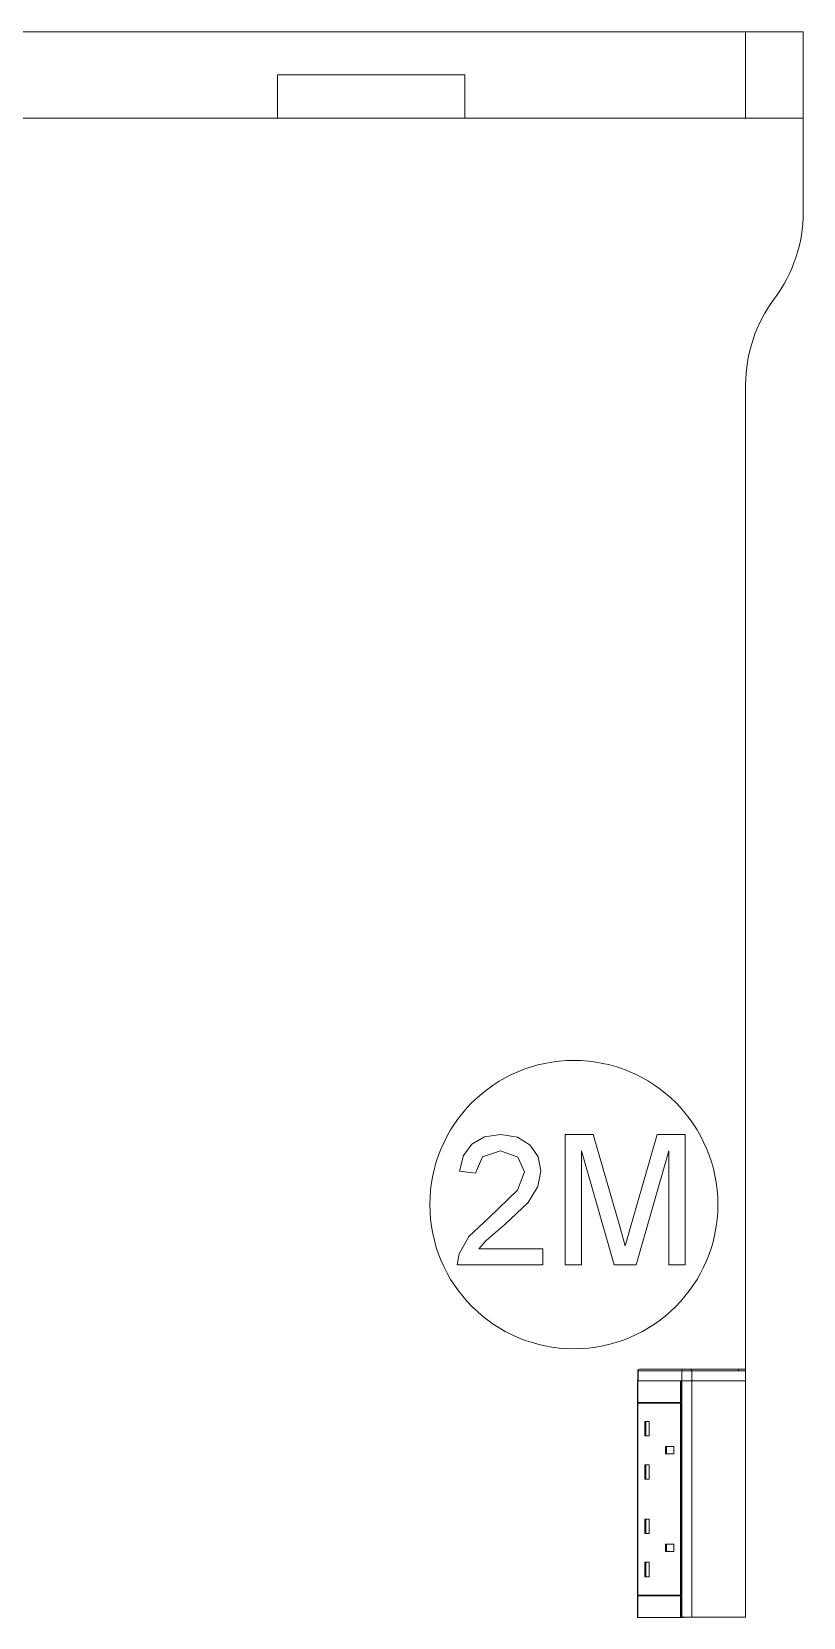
# Model space of a CAD drawing. Header units: millimetres. Extents: x 155927 to 317870, y -36033 to 97293.
# Drawn here: x 204646 to 205182, y 11071 to 12171 of the extents above; entities that cross this region are included whole.
import ezdxf

# ---------------------------------------------------------------- set-up
doc = ezdxf.new("R2010")
doc.units = ezdxf.units.MM
doc.header["$MEASUREMENT"] = 0
doc.layers.add('I-FURN', color=8, linetype='CONTINUOUS', lineweight=9)

msp = doc.modelspace()

# ---------------------------------------------------------------- linework, layer by layer
at = {"layer": 'I-FURN'}
for p, q in [((204381.8, 12170.6), (205181.8, 12170.6)), ((205181.8, 12170.6), (204381.8, 12170.6)), ((204381.8, 12170.6), (205181.8, 12170.6)), ((205141.8, 12170.6), (204421.8, 12170.6)), ((205181.8, 12170.6), (205141.8, 12170.6)), ((205141.8, 12170.6), (205141.8, 12110.6)), ((205141.8, 12170.6), (205141.8, 12110.6)), ((205181.8, 12170.6), (205181.8, 12110.6)), ((205181.8, 12170.6), (205181.8, 12110.6)), ((205181.8, 12045.6), (205181.8, 12170.6)), ((205181.8, 12170.6), (205181.8, 12045.6)), ((204816.8, 12110.6), (204816.8, 12140.6)), ((204816.8, 12140.6), (204946.8, 12140.6)), ((204946.8, 12140.6), (204816.8, 12140.6)), ((204816.8, 12140.6), (204816.8, 12110.6)), ((204946.8, 12140.6), (204946.8, 12110.6)), ((204946.8, 12140.6), (204946.8, 12110.6)), ((204816.8, 12110.6), (204381.8, 12110.6)), ((204421.8, 12110.6), (205141.8, 12110.6)), ((204946.8, 12110.6), (204816.8, 12110.6)), ((205181.8, 12110.6), (204946.8, 12110.6)), ((205141.8, 12110.6), (205181.8, 12110.6)), ((205141.8, 11241.9), (205141.8, 11925.6)), ((205141.8, 11925.6), (205141.8, 11241.9)), ((204971.8, 11405.7), (204960.5, 11404)), ((204983.3, 11403.8), (204971.8, 11405.7)), ((205035.9, 11405.7), (205016.5, 11405.7)), ((205016.5, 11405.7), (205016.5, 11315.2)), ((205054.4, 11341.9), (205035.9, 11405.7)), ((205080.4, 11405.7), (205062.2, 11343)), ((205099.8, 11405.7), (205080.4, 11405.7)), ((205099.8, 11315.2), (205099.8, 11405.7)), ((204951.7, 11399.1), (204945.8, 11391.2)), ((204960.5, 11404), (204951.7, 11399.1)), ((204959.1, 11390.2), (204971.6, 11394.4)), ((204971.6, 11394.4), (204983.6, 11390.1)), ((204992.1, 11398.4), (204983.3, 11403.8)), ((204997.7, 11390.3), (204992.1, 11398.4)), ((205027.8, 11315.2), (205027.8, 11394.4)), ((205027.8, 11394.4), (205050.5, 11315.2)), ((205065.8, 11315.2), (205088.5, 11394.4)), ((205088.5, 11394.4), (205088.5, 11315.2)), ((204945.8, 11391.2), (204943, 11380.2)), ((204954.3, 11378.8), (204959.1, 11390.2)), ((204983.6, 11390.1), (204988.2, 11379.8)), ((204999.5, 11380.4), (204997.7, 11390.3)), ((204943, 11380.2), (204954.3, 11378.8)), ((204988.2, 11379.8), (204983.3, 11367)), ((204997.5, 11369.7), (204999.5, 11380.4)), ((204983.3, 11367), (204963.8, 11348.1)), ((204990.8, 11358.6), (204997.5, 11369.7)), ((204974.6, 11343.2), (204990.8, 11358.6)), ((204963.8, 11348.1), (204949.7, 11335)), ((204961.6, 11332.3), (204974.6, 11343.2)), ((205058.1, 11328.6), (205054.4, 11341.9)), ((205062.2, 11343), (205058.1, 11328.6)), ((204949.7, 11335), (204942.8, 11323)), ((204956.5, 11326.5), (204961.6, 11332.3)), ((204942.8, 11323), (204941.6, 11315.2)), ((205000.9, 11326.5), (204956.5, 11326.5)), ((205000.9, 11315.2), (205000.9, 11326.5)), ((204941.6, 11315.2), (205000.9, 11315.2)), ((205016.5, 11315.2), (205027.8, 11315.2)), ((205050.5, 11315.2), (205065.8, 11315.2)), ((205088.5, 11315.2), (205099.8, 11315.2)), ((205067, 11241.9), (205067, 11234.9)), ((205067, 11241.9), (205067.2, 11241.9)), ((205067, 11241.9), (205067, 11234.9)), ((205067, 11234.9), (205067, 11241.9)), ((205067.2, 11241.9), (205097.5, 11241.9)), ((205067.2, 11241.9), (205067.2, 11234.9)), ((205067.3, 11242.7), (205067.4, 11242.7)), ((205098.3, 11242.9), (205068, 11242.9)), ((205098.3, 11242.9), (205068, 11242.9)), ((205097.5, 11241.9), (205104.4, 11241.9)), ((205097.5, 11241.9), (205097.5, 11234.9)), ((205098.3, 11242.9), (205136.8, 11242.9)), ((205103.8, 11242.9), (205098.3, 11242.9)), ((205140.8, 11242.9), (205103.8, 11242.9)), ((205104.4, 11241.9), (205141.8, 11241.9)), ((205104.4, 11241.9), (205104.4, 11234.9)), ((205136.8, 11242.9), (205136.8, 11241.9)), ((205136.8, 11242.9), (205140.8, 11242.9)), ((205141.8, 11234.9), (205141.8, 11241.9)), ((205141.8, 11241.9), (205141.8, 11234.9)), ((205066.8, 11219.8), (205066.8, 11234.8)), ((205066.8, 11234.8), (205096.6, 11234.8)), ((205067, 11234.9), (205067.2, 11234.9)), ((205067, 11234.8), (205067, 11070.9)), ((205067.2, 11234.9), (205097.5, 11234.9)), ((205096.6, 11234.8), (205096.6, 11219.8)), ((205096.8, 11219.8), (205096.8, 11234.8)), ((205096.8, 11234.8), (205097.5, 11234.8)), ((205097.5, 11234.9), (205104.4, 11234.9)), ((205104.4, 11234.8), (205097.5, 11234.8)), ((205097.5, 11234.8), (205097.5, 11070.9)), ((205104.4, 11234.9), (205141.8, 11234.9)), ((205141.8, 11234.8), (205104.4, 11234.8)), ((205104.4, 11234.8), (205104.4, 11070.9)), ((205141.8, 11070.9), (205141.8, 11234.8)), ((205141.8, 11234.8), (205141.8, 11070.9)), ((205096.6, 11219.8), (205066.8, 11219.8)), ((205066.8, 11219.3), (205096.6, 11219.3)), ((205066.8, 11086.3), (205066.8, 11219.3)), ((205067.2, 11219.3), (205067.2, 11219.8)), ((205096.6, 11219.3), (205096.6, 11086.3)), ((205096.8, 11086.3), (205096.8, 11219.3)), ((205071.8, 11206.7), (205071.8, 11196.7)), ((205071.8, 11206.7), (205074.7, 11206.7)), ((205072.6, 11206.7), (205072.6, 11196.7)), ((205074.7, 11206.7), (205074.7, 11196.7)), ((205071.8, 11196.7), (205074.7, 11196.7)), ((205086.2, 11189.2), (205086.2, 11184.2)), ((205091.9, 11189.2), (205086.2, 11189.2)), ((205086.9, 11189.2), (205086.9, 11184.2)), ((205091.9, 11184.2), (205091.9, 11189.2)), ((205071.8, 11176.7), (205071.8, 11166.7)), ((205071.8, 11176.7), (205074.7, 11176.7)), ((205072.6, 11176.7), (205072.6, 11166.7)), ((205074.7, 11176.7), (205074.7, 11166.7)), ((205086.2, 11184.2), (205091.9, 11184.2)), ((205071.8, 11166.7), (205074.7, 11166.7)), ((205071.8, 11139), (205071.8, 11129)), ((205071.8, 11139), (205074.7, 11139)), ((205072.6, 11139), (205072.6, 11129)), ((205074.7, 11139), (205074.7, 11129)), ((205071.8, 11129), (205074.7, 11129)), ((205086.2, 11121.5), (205086.2, 11116.5)), ((205086.2, 11121.5), (205091.9, 11121.5)), ((205086.9, 11121.5), (205086.9, 11116.5)), ((205091.9, 11121.5), (205091.9, 11116.5)), ((205071.8, 11109), (205071.8, 11099)), ((205071.8, 11109), (205074.7, 11109)), ((205072.6, 11109), (205072.6, 11099)), ((205074.7, 11109), (205074.7, 11099)), ((205086.2, 11116.5), (205091.9, 11116.5)), ((205071.8, 11099), (205074.7, 11099)), ((205066.8, 11086.3), (205096.6, 11086.3)), ((205066.8, 11085.8), (205096.6, 11085.8)), ((205066.8, 11070.8), (205066.8, 11085.8)), ((205067.2, 11085.8), (205067.2, 11086.3)), ((205096.6, 11085.8), (205096.6, 11070.8)), ((205096.8, 11070.9), (205096.8, 11085.8)), ((205096.6, 11070.8), (205066.8, 11070.8)), ((205096.6, 11070.8), (205099.1, 11070.8)), ((205097.5, 11070.9), (205096.8, 11070.9)), ((205097.5, 11070.9), (205104.4, 11070.9)), ((205104.4, 11070.9), (205141.8, 11070.9))]:
    msp.add_line(p, q, dxfattribs=at)
at = {"layer": 'I-FURN', "flags": 128}
for points in [[(205067, 11241.9), (205067, 11241.9), (205067, 11242), (205067, 11242), (205067, 11242.1), (205067, 11242.1), (205067, 11242.1), (205067, 11242.2), (205067, 11242.2), (205067.1, 11242.3), (205067.1, 11242.3), (205067.1, 11242.3), (205067.1, 11242.4), (205067.1, 11242.4)], [(205103.8, 11242.9), (205103.7, 11242.9), (205103.5, 11242.9), (205103.4, 11242.9), (205103.3, 11242.9), (205103.1, 11242.9), (205103, 11242.9), (205102.8, 11242.9), (205102.7, 11242.9), (205102.5, 11242.9), (205102.3, 11242.9), (205102.2, 11242.9), (205102, 11242.9), (205101.9, 11242.9), (205101.7, 11242.9), (205101.5, 11242.9), (205101.4, 11242.9), (205101.2, 11242.9), (205101.1, 11242.9), (205100.9, 11242.9), (205100.8, 11242.9), (205100.6, 11242.9), (205100.4, 11242.9), (205100.3, 11242.9), (205100.1, 11242.9), (205100, 11242.9), (205099.8, 11242.9), (205099.7, 11242.9), (205099.6, 11242.9), (205099.4, 11242.9), (205099.3, 11242.9), (205099.2, 11242.9), (205099, 11242.9), (205098.9, 11242.9), (205098.8, 11242.9), (205098.7, 11242.9), (205098.6, 11242.9), (205098.5, 11242.9), (205098.4, 11242.9), (205098.3, 11242.9)], [(205140.8, 11242.9), (205140.6, 11242.9), (205140.1, 11242.9), (205139.6, 11242.9), (205138.9, 11242.9), (205138.1, 11242.9), (205137.1, 11242.9), (205136.1, 11242.9), (205134.9, 11242.9), (205133.5, 11242.9), (205132.1, 11242.9), (205130.5, 11242.9), (205128.8, 11242.9), (205127, 11242.9), (205125, 11242.9), (205123, 11242.9), (205120.8, 11242.9), (205118.6, 11242.9), (205116.2, 11242.9), (205113.8, 11242.9), (205111.2, 11242.9), (205108.6, 11242.9), (205105.9, 11242.9), (205103.8, 11242.9)], [(205136.8, 11242.9), (205137, 11242.9), (205137.2, 11242.9), (205137.3, 11242.9), (205137.5, 11242.9), (205137.6, 11242.9), (205137.8, 11242.9), (205137.9, 11242.9), (205138.1, 11242.9), (205138.2, 11242.9), (205138.4, 11242.9), (205138.5, 11242.9), (205138.7, 11242.9), (205138.8, 11242.9), (205139, 11242.9), (205139.1, 11242.9), (205139.2, 11242.9), (205139.4, 11242.9), (205139.5, 11242.9), (205139.6, 11242.9), (205139.7, 11242.9), (205139.8, 11242.9), (205139.9, 11242.9), (205140, 11242.9), (205140.1, 11242.9), (205140.2, 11242.9), (205140.3, 11242.9), (205140.4, 11242.9), (205140.4, 11242.9), (205140.5, 11242.9), (205140.6, 11242.9), (205140.6, 11242.9), (205140.7, 11242.9), (205140.7, 11242.9), (205140.8, 11242.9), (205140.8, 11242.9), (205140.8, 11242.9), (205140.8, 11242.9), (205140.8, 11242.9), (205140.8, 11242.9)], [(205140.8, 11242.9), (205140.9, 11242.9), (205140.9, 11242.9), (205141, 11242.9), (205141, 11242.9), (205141, 11242.9), (205141.1, 11242.9), (205141.1, 11242.9), (205141.2, 11242.9), (205141.2, 11242.8), (205141.2, 11242.8), (205141.3, 11242.8), (205141.3, 11242.8), (205141.3, 11242.8), (205141.4, 11242.8), (205141.4, 11242.7), (205141.4, 11242.7), (205141.5, 11242.7), (205141.5, 11242.7), (205141.5, 11242.6), (205141.6, 11242.6), (205141.6, 11242.6), (205141.6, 11242.5), (205141.6, 11242.5), (205141.7, 11242.5), (205141.7, 11242.4), (205141.7, 11242.4), (205141.7, 11242.4), (205141.7, 11242.3), (205141.8, 11242.3), (205141.8, 11242.3), (205141.8, 11242.2), (205141.8, 11242.2), (205141.8, 11242.2), (205141.8, 11242.1), (205141.8, 11242.1), (205141.8, 11242), (205141.8, 11242), (205141.8, 11242), (205141.8, 11241.9), (205141.8, 11241.9)], [(205140.8, 11242.9), (205140.8, 11242.9), (205140.8, 11242.9)]]:
    msp.add_lwpolyline(points, dxfattribs=at)
at = {"layer": 'I-FURN'}
for centre, start, end in [((205081.8, 12045.6), 323.1301, 0), ((205081.8, 12045.6), 323.1301, 0), ((205241.8, 11925.6), 143.1301, 180), ((205241.8, 11925.6), 143.1301, 180), ((205022.5, 11357.1), 0, 180), ((205022.5, 11357.1), 180, 0)]:
    msp.add_arc(centre, 100, start, end, dxfattribs=at)
for centre, major_axis, ratio, start_param, end_param in [((205068, 11241.9), (0, 1), 0.819152, 0, 1.570796), ((205098.3, 11241.9), (0, -1), 0.819152, 3.141593, 4.712389), ((205103.8, 11241.9), (0, -1), 0.56467, 1.570796, 3.141593), ((205140.8, 11241.9), (0, -1), 0.998113, 1.570796, 3.141593)]:
    msp.add_ellipse(centre, major_axis=major_axis, ratio=ratio, start_param=start_param, end_param=end_param, dxfattribs=at)

doc.saveas('drawing.dxf')
